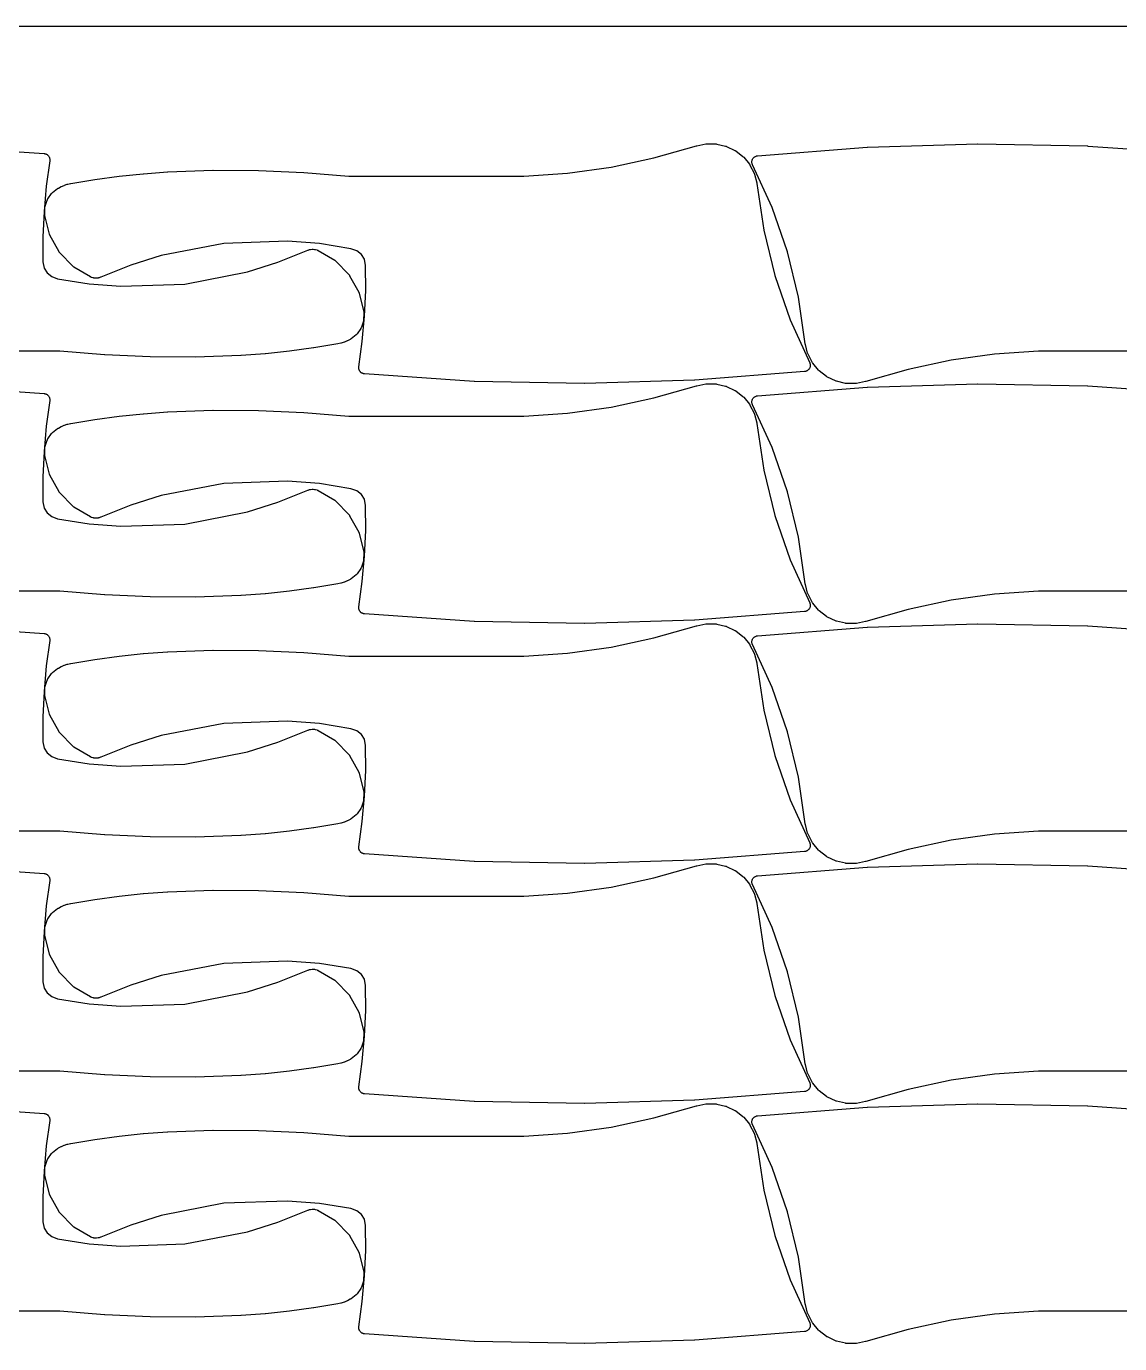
# Model space of a CAD drawing. Header units: metres. Extents: x 0 to 3000, y 0 to 1100.
# Drawn here: x 1833 to 2269, y 574 to 1100 of the extents above; entities that cross this region are included whole.
import ezdxf

# ---------------------------------------------------------------- set-up
doc = ezdxf.new("R2010")
doc.units = ezdxf.units.M

msp = doc.modelspace()

# ---------------------------------------------------------------- linework, layer by layer
at = {"color": 7}
msp.add_lwpolyline([(0, 0), (3000, 0), (3000, 1100), (0, 1100), (0, 0)], close=True, dxfattribs=at)
at = {"color": 1}
for points in [[(1795.98, 1052.26), (1839.75, 1049.25), (1839.78, 1049.25), (1839.81, 1049.24), (1839.87, 1049.23), (1839.94, 1049.23), (1839.97, 1049.22), (1840, 1049.22), (1840.1, 1049.2), (1840.3, 1049.15), (1840.49, 1049.08), (1840.58, 1049.04), (1840.77, 1048.95), (1840.94, 1048.84), (1841.02, 1048.78), (1841.19, 1048.66), (1841.33, 1048.52), (1841.41, 1048.44), (1841.54, 1048.29), (1841.66, 1048.12), (1841.71, 1048.03), (1841.81, 1047.85), (1841.89, 1047.66), (1841.92, 1047.57), (1841.98, 1047.37), (1842.02, 1047.17), (1842.04, 1047.07), (1842.06, 1046.87), (1842.06, 1046.67), (1842.05, 1046.56), (1842.04, 1046.48), (1842.04, 1046.4), (1840.64, 1036.29), (1839.73, 1026.18), (1839.28, 1016.03), (1839.31, 1006.02), (1839.82, 1003.56), (1839.82, 1003.56), (1841, 1001.6), (1842.78, 1000.16), (1845.17, 999.31), (1857.72, 997.31), (1870.4, 996.28), (1895.83, 997.19), (1920.81, 1002), (1932.94, 1005.85), (1944.89, 1010.69), (1944.95, 1010.71), (1945.01, 1010.73), (1945.6, 1010.93), (1945.8, 1010.98), (1946.01, 1011.02), (1946.62, 1011.09), (1946.82, 1011.1), (1947.03, 1011.09), (1947.64, 1011.03), (1947.84, 1011), (1948.04, 1010.95), (1948.64, 1010.77), (1948.68, 1010.75), (1948.71, 1010.74), (1948.77, 1010.72), (1948.82, 1010.7), (1948.86, 1010.68), (1948.9, 1010.67), (1948.95, 1010.64), (1949, 1010.62), (1949.03, 1010.6), (1949.07, 1010.58), (1955.63, 1006.67), (1955.78, 1006.57), (1955.92, 1006.46), (1956.04, 1006.34), (1961.26, 1000.94), (1961.38, 1000.81), (1961.48, 1000.67), (1961.57, 1000.52), (1965.21, 993.96), (1965.29, 993.8), (1965.36, 993.63), (1965.41, 993.46), (1967.23, 986.05), (1967.24, 985.97), (1967.26, 985.89), (1967.26, 985.87), (1967.27, 985.86), (1967.27, 985.78), (1967.28, 985.69), (1967.28, 985.68), (1967.28, 985.66), (1967.28, 985.58), (1967.29, 985.5), (1967.19, 982.91), (1967.17, 982.72), (1967.14, 982.53), (1967.08, 982.35), (1966.27, 979.94), (1966.2, 979.76), (1966.12, 979.59), (1966.02, 979.43), (1964.56, 977.35), (1964.45, 977.2), (1964.31, 977.06), (1964.17, 976.94), (1962.15, 975.32), (1962.07, 975.27), (1962, 975.22), (1961.99, 975.21), (1961.99, 975.21), (1961.91, 975.16), (1961.83, 975.12), (1960.79, 974.57), (1960.63, 974.49), (1959.54, 974.04), (1959.38, 973.98), (1958.26, 973.62), (1958.09, 973.57), (1956.94, 973.31), (1956.89, 973.3), (1956.83, 973.29), (1947.29, 971.71), (1947.23, 971.71), (1937.65, 970.41), (1937.6, 970.4), (1927.98, 969.39), (1927.92, 969.38), (1918.28, 968.65), (1918.24, 968.65), (1918.2, 968.64), (1900.18, 968.02), (1900.1, 968.02), (1882.08, 968.11), (1882, 968.11), (1863.99, 968.91), (1863.91, 968.92), (1846.03, 970.42), (1776.26, 970.42)], [(2306.03, 970.42), (2236.26, 970.42), (2218.78, 969.19), (2201.44, 966.75), (2184.32, 963.12), (2167.41, 958.29), (2167.33, 958.27), (2167.26, 958.25), (2163.71, 957.52), (2163.5, 957.49), (2163.28, 957.48), (2159.7, 957.52), (2159.48, 957.54), (2159.27, 957.57), (2155.78, 958.38), (2155.57, 958.45), (2155.37, 958.53), (2152.1, 960.09), (2151.91, 960.19), (2151.73, 960.32), (2148.87, 962.55), (2148.71, 962.69), (2148.56, 962.85), (2146.28, 965.61), (2146.15, 965.78), (2146.04, 965.97), (2144.4, 969.15), (2144.31, 969.35), (2144.24, 969.55), (2143.31, 973.06), (2143.31, 973.07), (2143.31, 973.09), (2143.29, 973.17), (2143.27, 973.25), (2143.27, 973.27), (2143.27, 973.28), (2140.58, 991.9), (2136.17, 1010.05), (2130.05, 1027.7), (2122.24, 1044.81), (2122.21, 1044.88), (2122.18, 1044.95), (2122.14, 1045.06), (2122.07, 1045.29), (2122.03, 1045.53), (2122.01, 1045.65), (2122, 1045.89), (2122.02, 1046.13), (2122.03, 1046.25), (2122.08, 1046.49), (2122.15, 1046.72), (2122.2, 1046.84), (2122.3, 1047.06), (2122.43, 1047.27), (2122.5, 1047.36), (2122.65, 1047.55), (2122.83, 1047.72), (2122.92, 1047.8), (2123.11, 1047.95), (2123.32, 1048.07), (2123.42, 1048.12), (2123.65, 1048.22), (2123.88, 1048.29), (2124, 1048.31), (2124.05, 1048.32), (2124.09, 1048.33), (2124.14, 1048.34), (2124.19, 1048.35), (2124.24, 1048.35), (2124.29, 1048.36), (2168.02, 1051.82), (2168.12, 1051.82), (2211.95, 1053.12), (2212.05, 1053.13), (2255.88, 1052.27), (2255.98, 1052.26), (2299.75, 1049.25)], [(2306.03, 874.67), (2236.26, 874.67), (2218.78, 873.44), (2201.44, 871), (2184.32, 867.37), (2167.41, 862.54), (2167.33, 862.52), (2167.26, 862.51), (2163.71, 861.77), (2163.5, 861.74), (2163.28, 861.73), (2159.7, 861.78), (2159.48, 861.79), (2159.27, 861.83), (2155.78, 862.64), (2155.57, 862.7), (2155.37, 862.78), (2152.1, 864.34), (2151.91, 864.44), (2151.73, 864.57), (2148.87, 866.8), (2148.71, 866.94), (2148.56, 867.1), (2146.28, 869.86), (2146.15, 870.03), (2146.04, 870.22), (2144.4, 873.4), (2144.31, 873.6), (2144.24, 873.81), (2143.31, 877.31), (2143.31, 877.33), (2143.31, 877.34), (2143.29, 877.42), (2143.27, 877.5), (2143.27, 877.52), (2143.27, 877.54), (2140.58, 896.16), (2136.17, 914.3), (2130.05, 931.95), (2122.24, 949.06), (2122.21, 949.13), (2122.18, 949.2), (2122.14, 949.31), (2122.07, 949.55), (2122.03, 949.79), (2122.01, 949.91), (2122, 950.15), (2122.02, 950.39), (2122.03, 950.51), (2122.08, 950.74), (2122.15, 950.98), (2122.2, 951.09), (2122.3, 951.31), (2122.43, 951.52), (2122.5, 951.62), (2122.65, 951.81), (2122.83, 951.97), (2122.92, 952.05), (2123.11, 952.2), (2123.32, 952.32), (2123.42, 952.37), (2123.65, 952.47), (2123.88, 952.54), (2124, 952.57), (2124.05, 952.58), (2124.09, 952.59), (2124.14, 952.59), (2124.19, 952.6), (2124.24, 952.61), (2124.29, 952.61), (2168.02, 956.07), (2168.12, 956.08), (2211.95, 957.38), (2212.05, 957.38), (2255.88, 956.52), (2255.98, 956.52), (2299.75, 953.5)], [(1795.98, 956.52), (1839.75, 953.5), (1839.78, 953.5), (1839.81, 953.5), (1839.87, 953.49), (1839.94, 953.48), (1839.97, 953.47), (1840, 953.47), (1840.1, 953.45), (1840.3, 953.4), (1840.49, 953.33), (1840.58, 953.29), (1840.77, 953.2), (1840.94, 953.09), (1841.02, 953.03), (1841.19, 952.91), (1841.33, 952.77), (1841.41, 952.69), (1841.54, 952.54), (1841.66, 952.37), (1841.71, 952.28), (1841.81, 952.1), (1841.89, 951.92), (1841.92, 951.82), (1841.98, 951.63), (1842.02, 951.43), (1842.04, 951.33), (1842.06, 951.12), (1842.06, 950.92), (1842.05, 950.82), (1842.04, 950.74), (1842.04, 950.66), (1840.64, 940.54), (1839.73, 930.43), (1839.28, 920.28), (1839.31, 910.27), (1839.82, 907.81), (1839.82, 907.81), (1841, 905.86), (1842.78, 904.41), (1845.17, 903.57), (1857.72, 901.56), (1870.4, 900.53), (1895.83, 901.44), (1920.81, 906.26), (1932.94, 910.1), (1944.89, 914.94), (1944.95, 914.96), (1945.01, 914.98), (1945.6, 915.18), (1945.8, 915.23), (1946.01, 915.27), (1946.62, 915.34), (1946.82, 915.35), (1947.03, 915.34), (1947.64, 915.28), (1947.84, 915.25), (1948.04, 915.2), (1948.64, 915.02), (1948.68, 915.01), (1948.71, 914.99), (1948.77, 914.97), (1948.82, 914.95), (1948.86, 914.94), (1948.9, 914.92), (1948.95, 914.89), (1949, 914.87), (1949.03, 914.85), (1949.07, 914.83), (1955.63, 910.92), (1955.78, 910.82), (1955.92, 910.71), (1956.04, 910.59), (1961.26, 905.2), (1961.38, 905.06), (1961.48, 904.92), (1961.57, 904.77), (1965.21, 898.21), (1965.29, 898.05), (1965.36, 897.89), (1965.41, 897.72), (1967.23, 890.3), (1967.24, 890.22), (1967.26, 890.14), (1967.26, 890.13), (1967.27, 890.11), (1967.27, 890.03), (1967.28, 889.95), (1967.28, 889.93), (1967.28, 889.91), (1967.28, 889.83), (1967.29, 889.75), (1967.19, 887.16), (1967.17, 886.97), (1967.14, 886.78), (1967.08, 886.6), (1966.27, 884.19), (1966.2, 884.02), (1966.12, 883.85), (1966.02, 883.69), (1964.56, 881.61), (1964.45, 881.45), (1964.31, 881.31), (1964.17, 881.19), (1962.15, 879.57), (1962.07, 879.52), (1962, 879.47), (1961.99, 879.46), (1961.99, 879.46), (1961.91, 879.41), (1961.83, 879.37), (1960.79, 878.82), (1960.63, 878.75), (1959.54, 878.29), (1959.38, 878.23), (1958.26, 877.87), (1958.09, 877.83), (1956.94, 877.57), (1956.89, 877.56), (1956.83, 877.54), (1947.29, 875.97), (1947.23, 875.96), (1937.65, 874.66), (1937.6, 874.65), (1927.98, 873.64), (1927.92, 873.63), (1918.28, 872.9), (1918.24, 872.9), (1918.2, 872.9), (1900.18, 872.28), (1900.1, 872.27), (1882.08, 872.36), (1882, 872.37), (1863.99, 873.16), (1863.91, 873.17), (1846.03, 874.67), (1776.26, 874.67)], [(1795.98, 860.77), (1839.75, 857.75), (1839.78, 857.75), (1839.81, 857.75), (1839.87, 857.74), (1839.94, 857.73), (1839.97, 857.72), (1840, 857.72), (1840.1, 857.7), (1840.3, 857.65), (1840.49, 857.58), (1840.58, 857.54), (1840.77, 857.45), (1840.94, 857.34), (1841.02, 857.29), (1841.19, 857.16), (1841.33, 857.02), (1841.41, 856.95), (1841.54, 856.79), (1841.66, 856.62), (1841.71, 856.54), (1841.81, 856.36), (1841.89, 856.17), (1841.92, 856.07), (1841.98, 855.88), (1842.02, 855.68), (1842.04, 855.58), (1842.06, 855.37), (1842.06, 855.17), (1842.05, 855.07), (1842.04, 854.99), (1842.04, 854.91), (1840.64, 844.8), (1839.73, 834.68), (1839.28, 824.54), (1839.31, 814.53), (1839.82, 812.06), (1839.82, 812.06), (1841, 810.11), (1842.78, 808.66), (1845.17, 807.82), (1857.72, 805.81), (1870.4, 804.78), (1895.83, 805.69), (1920.81, 810.51), (1932.94, 814.35), (1944.89, 819.19), (1944.95, 819.21), (1945.01, 819.24), (1945.6, 819.43), (1945.8, 819.49), (1946.01, 819.52), (1946.62, 819.59), (1946.82, 819.6), (1947.03, 819.59), (1947.64, 819.54), (1947.84, 819.51), (1948.04, 819.46), (1948.64, 819.27), (1948.68, 819.26), (1948.71, 819.25), (1948.77, 819.23), (1948.82, 819.21), (1948.86, 819.19), (1948.9, 819.17), (1948.95, 819.15), (1949, 819.12), (1949.03, 819.1), (1949.07, 819.08), (1955.63, 815.17), (1955.78, 815.08), (1955.92, 814.97), (1956.04, 814.85), (1961.26, 809.45), (1961.38, 809.32), (1961.48, 809.18), (1961.57, 809.03), (1965.21, 802.46), (1965.29, 802.3), (1965.36, 802.14), (1965.41, 801.97), (1967.23, 794.55), (1967.24, 794.47), (1967.26, 794.39), (1967.26, 794.38), (1967.27, 794.36), (1967.27, 794.28), (1967.28, 794.2), (1967.28, 794.18), (1967.28, 794.17), (1967.28, 794.08), (1967.29, 794), (1967.19, 791.41), (1967.17, 791.22), (1967.14, 791.03), (1967.08, 790.85), (1966.27, 788.45), (1966.2, 788.27), (1966.12, 788.1), (1966.02, 787.94), (1964.56, 785.86), (1964.45, 785.71), (1964.31, 785.57), (1964.17, 785.44), (1962.15, 783.83), (1962.07, 783.77), (1962, 783.72), (1961.99, 783.72), (1961.99, 783.71), (1961.91, 783.67), (1961.83, 783.62), (1960.79, 783.07), (1960.63, 783), (1959.54, 782.54), (1959.38, 782.48), (1958.26, 782.12), (1958.09, 782.08), (1956.94, 781.82), (1956.89, 781.81), (1956.83, 781.8), (1947.29, 780.22), (1947.23, 780.21), (1937.65, 778.91), (1937.6, 778.91), (1927.98, 777.89), (1927.92, 777.88), (1918.28, 777.15), (1918.24, 777.15), (1918.2, 777.15), (1900.18, 776.53), (1900.1, 776.53), (1882.08, 776.62), (1882, 776.62), (1863.99, 777.42), (1863.91, 777.42), (1846.03, 778.92), (1776.26, 778.92)], [(2306.03, 778.92), (2236.26, 778.92), (2218.78, 777.69), (2201.44, 775.26), (2184.32, 771.63), (2167.41, 766.79), (2167.33, 766.78), (2167.26, 766.76), (2163.71, 766.02), (2163.5, 765.99), (2163.28, 765.98), (2159.7, 766.03), (2159.48, 766.04), (2159.27, 766.08), (2155.78, 766.89), (2155.57, 766.95), (2155.37, 767.03), (2152.1, 768.59), (2151.91, 768.7), (2151.73, 768.82), (2148.87, 771.05), (2148.71, 771.19), (2148.56, 771.35), (2146.28, 774.11), (2146.15, 774.28), (2146.04, 774.47), (2144.4, 777.65), (2144.31, 777.85), (2144.24, 778.06), (2143.31, 781.56), (2143.31, 781.58), (2143.31, 781.6), (2143.29, 781.67), (2143.27, 781.75), (2143.27, 781.77), (2143.27, 781.79), (2140.58, 800.41), (2136.17, 818.56), (2130.05, 836.2), (2122.24, 853.31), (2122.21, 853.38), (2122.18, 853.45), (2122.14, 853.57), (2122.07, 853.8), (2122.03, 854.04), (2122.01, 854.16), (2122, 854.4), (2122.02, 854.64), (2122.03, 854.76), (2122.08, 855), (2122.15, 855.23), (2122.2, 855.34), (2122.3, 855.56), (2122.43, 855.77), (2122.5, 855.87), (2122.65, 856.06), (2122.83, 856.23), (2122.92, 856.31), (2123.11, 856.45), (2123.32, 856.57), (2123.42, 856.63), (2123.65, 856.72), (2123.88, 856.79), (2124, 856.82), (2124.05, 856.83), (2124.09, 856.84), (2124.14, 856.85), (2124.19, 856.85), (2124.24, 856.86), (2124.29, 856.86), (2168.02, 860.32), (2168.12, 860.33), (2211.95, 861.63), (2212.05, 861.63), (2255.88, 860.77), (2255.98, 860.77), (2299.75, 857.75)], [(1795.98, 765.02), (1839.75, 762.01), (1839.78, 762), (1839.81, 762), (1839.87, 761.99), (1839.94, 761.98), (1839.97, 761.98), (1840, 761.97), (1840.1, 761.95), (1840.3, 761.9), (1840.49, 761.83), (1840.58, 761.79), (1840.77, 761.7), (1840.94, 761.6), (1841.02, 761.54), (1841.19, 761.41), (1841.33, 761.27), (1841.41, 761.2), (1841.54, 761.04), (1841.66, 760.87), (1841.71, 760.79), (1841.81, 760.61), (1841.89, 760.42), (1841.92, 760.32), (1841.98, 760.13), (1842.02, 759.93), (1842.04, 759.83), (1842.06, 759.63), (1842.06, 759.42), (1842.05, 759.32), (1842.04, 759.24), (1842.04, 759.16), (1840.64, 749.05), (1839.73, 738.93), (1839.28, 728.79), (1839.31, 718.78), (1839.82, 716.31), (1839.82, 716.31), (1841, 714.36), (1842.78, 712.91), (1845.17, 712.07), (1857.72, 710.06), (1870.4, 709.04), (1895.83, 709.94), (1920.81, 714.76), (1932.94, 718.6), (1944.89, 723.44), (1944.95, 723.47), (1945.01, 723.49), (1945.6, 723.68), (1945.8, 723.74), (1946.01, 723.77), (1946.62, 723.84), (1946.82, 723.85), (1947.03, 723.85), (1947.64, 723.79), (1947.84, 723.76), (1948.04, 723.71), (1948.64, 723.53), (1948.68, 723.51), (1948.71, 723.5), (1948.77, 723.48), (1948.82, 723.46), (1948.86, 723.44), (1948.9, 723.42), (1948.95, 723.4), (1949, 723.37), (1949.03, 723.35), (1949.07, 723.33), (1955.63, 719.43), (1955.78, 719.33), (1955.92, 719.22), (1956.04, 719.1), (1961.26, 713.7), (1961.38, 713.57), (1961.48, 713.43), (1961.57, 713.28), (1965.21, 706.71), (1965.29, 706.55), (1965.36, 706.39), (1965.41, 706.22), (1967.23, 698.81), (1967.24, 698.73), (1967.26, 698.65), (1967.26, 698.63), (1967.27, 698.61), (1967.27, 698.53), (1967.28, 698.45), (1967.28, 698.43), (1967.28, 698.42), (1967.28, 698.34), (1967.29, 698.25), (1967.19, 695.67), (1967.17, 695.48), (1967.14, 695.29), (1967.08, 695.1), (1966.27, 692.7), (1966.2, 692.52), (1966.12, 692.35), (1966.02, 692.19), (1964.56, 690.11), (1964.45, 689.96), (1964.31, 689.82), (1964.17, 689.69), (1962.15, 688.08), (1962.07, 688.03), (1962, 687.97), (1961.99, 687.97), (1961.99, 687.96), (1961.91, 687.92), (1961.83, 687.87), (1960.79, 687.32), (1960.63, 687.25), (1959.54, 686.8), (1959.38, 686.74), (1958.26, 686.38), (1958.09, 686.33), (1956.94, 686.07), (1956.89, 686.06), (1956.83, 686.05), (1947.29, 684.47), (1947.23, 684.46), (1937.65, 683.16), (1937.6, 683.16), (1927.98, 682.14), (1927.92, 682.14), (1918.28, 681.4), (1918.24, 681.4), (1918.2, 681.4), (1900.18, 680.78), (1900.1, 680.78), (1882.08, 680.87), (1882, 680.87), (1863.99, 681.67), (1863.91, 681.67), (1846.03, 683.18), (1776.26, 683.18)], [(2306.03, 683.18), (2236.26, 683.18), (2218.78, 681.94), (2201.44, 679.51), (2184.32, 675.88), (2167.41, 671.05), (2167.33, 671.03), (2167.26, 671.01), (2163.71, 670.28), (2163.5, 670.24), (2163.28, 670.23), (2159.7, 670.28), (2159.48, 670.29), (2159.27, 670.33), (2155.78, 671.14), (2155.57, 671.2), (2155.37, 671.28), (2152.1, 672.84), (2151.91, 672.95), (2151.73, 673.07), (2148.87, 675.3), (2148.71, 675.44), (2148.56, 675.6), (2146.28, 678.36), (2146.15, 678.54), (2146.04, 678.72), (2144.4, 681.91), (2144.31, 682.1), (2144.24, 682.31), (2143.31, 685.81), (2143.31, 685.83), (2143.31, 685.85), (2143.29, 685.93), (2143.27, 686.01), (2143.27, 686.02), (2143.27, 686.04), (2140.58, 704.66), (2136.17, 722.81), (2130.05, 740.46), (2122.24, 757.57), (2122.21, 757.64), (2122.18, 757.71), (2122.14, 757.82), (2122.07, 758.05), (2122.03, 758.29), (2122.01, 758.41), (2122, 758.65), (2122.02, 758.89), (2122.03, 759.01), (2122.08, 759.25), (2122.15, 759.48), (2122.2, 759.59), (2122.3, 759.81), (2122.43, 760.02), (2122.5, 760.12), (2122.65, 760.31), (2122.83, 760.48), (2122.92, 760.56), (2123.11, 760.7), (2123.32, 760.82), (2123.42, 760.88), (2123.65, 760.98), (2123.88, 761.04), (2124, 761.07), (2124.05, 761.08), (2124.09, 761.09), (2124.14, 761.1), (2124.19, 761.11), (2124.24, 761.11), (2124.29, 761.12), (2168.02, 764.57), (2168.12, 764.58), (2211.95, 765.88), (2212.05, 765.88), (2255.88, 765.03), (2255.98, 765.02), (2299.75, 762.01)], [(1795.98, 669.27), (1839.75, 666.26), (1839.78, 666.25), (1839.81, 666.25), (1839.87, 666.24), (1839.94, 666.24), (1839.97, 666.23), (1840, 666.22), (1840.1, 666.2), (1840.3, 666.15), (1840.49, 666.08), (1840.58, 666.04), (1840.77, 665.96), (1840.94, 665.85), (1841.02, 665.79), (1841.19, 665.67), (1841.33, 665.53), (1841.41, 665.45), (1841.54, 665.3), (1841.66, 665.13), (1841.71, 665.04), (1841.81, 664.86), (1841.89, 664.67), (1841.92, 664.58), (1841.98, 664.38), (1842.02, 664.18), (1842.04, 664.08), (1842.06, 663.88), (1842.06, 663.67), (1842.05, 663.57), (1842.04, 663.49), (1842.04, 663.41), (1840.64, 653.3), (1839.73, 643.19), (1839.28, 633.04), (1839.31, 623.03), (1839.82, 620.57), (1839.82, 620.57), (1841, 618.61), (1842.78, 617.17), (1845.17, 616.32), (1857.72, 614.31), (1870.4, 613.29), (1895.83, 614.2), (1920.81, 619.01), (1932.94, 622.86), (1944.89, 627.7), (1944.95, 627.72), (1945.01, 627.74), (1945.6, 627.94), (1945.8, 627.99), (1946.01, 628.02), (1946.62, 628.09), (1946.82, 628.11), (1947.03, 628.1), (1947.64, 628.04), (1947.84, 628.01), (1948.04, 627.96), (1948.64, 627.78), (1948.68, 627.76), (1948.71, 627.75), (1948.77, 627.73), (1948.82, 627.71), (1948.86, 627.69), (1948.9, 627.68), (1948.95, 627.65), (1949, 627.63), (1949.03, 627.6), (1949.07, 627.58), (1955.63, 623.68), (1955.78, 623.58), (1955.92, 623.47), (1956.04, 623.35), (1961.26, 617.95), (1961.38, 617.82), (1961.48, 617.68), (1961.57, 617.53), (1965.21, 610.97), (1965.29, 610.81), (1965.36, 610.64), (1965.41, 610.47), (1967.23, 603.06), (1967.24, 602.98), (1967.26, 602.9), (1967.26, 602.88), (1967.27, 602.87), (1967.27, 602.78), (1967.28, 602.7), (1967.28, 602.69), (1967.28, 602.67), (1967.28, 602.59), (1967.29, 602.51), (1967.19, 599.92), (1967.17, 599.73), (1967.14, 599.54), (1967.08, 599.35), (1966.27, 596.95), (1966.2, 596.77), (1966.12, 596.6), (1966.02, 596.44), (1964.56, 594.36), (1964.45, 594.21), (1964.31, 594.07), (1964.17, 593.94), (1962.15, 592.33), (1962.07, 592.28), (1962, 592.22), (1961.99, 592.22), (1961.99, 592.22), (1961.91, 592.17), (1961.83, 592.12), (1960.79, 591.58), (1960.63, 591.5), (1959.54, 591.05), (1959.38, 590.99), (1958.26, 590.63), (1958.09, 590.58), (1956.94, 590.32), (1956.89, 590.31), (1956.83, 590.3), (1947.29, 588.72), (1947.23, 588.71), (1937.65, 587.42), (1937.6, 587.41), (1927.98, 586.39), (1927.92, 586.39), (1918.28, 585.66), (1918.24, 585.66), (1918.2, 585.65), (1900.18, 585.03), (1900.1, 585.03), (1882.08, 585.12), (1882, 585.12), (1863.99, 585.92), (1863.91, 585.93), (1846.03, 587.43), (1776.26, 587.43)], [(2306.03, 587.43), (2236.26, 587.43), (2218.78, 586.2), (2201.44, 583.76), (2184.32, 580.13), (2167.41, 575.3), (2167.33, 575.28), (2167.26, 575.26), (2163.71, 574.53), (2163.5, 574.5), (2163.28, 574.49), (2159.7, 574.53), (2159.48, 574.55), (2159.27, 574.58), (2155.78, 575.39), (2155.57, 575.45), (2155.37, 575.54), (2152.1, 577.1), (2151.91, 577.2), (2151.73, 577.32), (2148.87, 579.55), (2148.71, 579.7), (2148.56, 579.86), (2146.28, 582.62), (2146.15, 582.79), (2146.04, 582.97), (2144.4, 586.16), (2144.31, 586.36), (2144.24, 586.56), (2143.31, 590.07), (2143.31, 590.08), (2143.31, 590.1), (2143.29, 590.18), (2143.27, 590.26), (2143.27, 590.28), (2143.27, 590.29), (2140.58, 608.91), (2136.17, 627.06), (2130.05, 644.71), (2122.24, 661.82), (2122.21, 661.89), (2122.18, 661.96), (2122.14, 662.07), (2122.07, 662.3), (2122.03, 662.54), (2122.01, 662.66), (2122, 662.9), (2122.02, 663.14), (2122.03, 663.26), (2122.08, 663.5), (2122.15, 663.73), (2122.2, 663.85), (2122.3, 664.07), (2122.43, 664.27), (2122.5, 664.37), (2122.65, 664.56), (2122.83, 664.73), (2122.92, 664.81), (2123.11, 664.96), (2123.32, 665.08), (2123.42, 665.13), (2123.65, 665.23), (2123.88, 665.3), (2124, 665.32), (2124.05, 665.33), (2124.09, 665.34), (2124.14, 665.35), (2124.19, 665.36), (2124.24, 665.36), (2124.29, 665.37), (2168.02, 668.83), (2168.12, 668.83), (2211.95, 670.13), (2212.05, 670.13), (2255.88, 669.28), (2255.98, 669.27), (2299.75, 666.26)]]:
    msp.add_lwpolyline(points, dxfattribs=at)
for points in [[(1967.47, 1007.05), (1966.28, 1009), (1964.51, 1010.45), (1962.12, 1011.29), (1949.56, 1013.3), (1936.88, 1014.32), (1911.46, 1013.42), (1886.47, 1008.6), (1874.35, 1004.76), (1862.39, 999.92), (1862.33, 999.89), (1862.27, 999.87), (1861.68, 999.68), (1861.48, 999.62), (1861.28, 999.59), (1860.67, 999.52), (1860.46, 999.51), (1860.26, 999.51), (1859.65, 999.57), (1859.44, 999.6), (1859.24, 999.65), (1858.65, 999.83), (1858.61, 999.85), (1858.57, 999.86), (1858.52, 999.88), (1858.46, 999.9), (1858.43, 999.92), (1858.39, 999.94), (1858.34, 999.96), (1858.29, 999.99), (1858.25, 1000.01), (1858.22, 1000.03), (1851.66, 1003.93), (1851.51, 1004.03), (1851.37, 1004.14), (1851.24, 1004.26), (1846.02, 1009.66), (1845.91, 1009.79), (1845.8, 1009.93), (1845.71, 1010.08), (1842.07, 1016.65), (1841.99, 1016.8), (1841.93, 1016.97), (1841.88, 1017.14), (1840.06, 1024.55), (1840.04, 1024.63), (1840.02, 1024.71), (1840.02, 1024.73), (1840.02, 1024.75), (1840.01, 1024.83), (1840, 1024.91), (1840, 1024.92), (1840, 1024.94), (1840, 1025.02), (1840, 1025.11), (1840.1, 1027.69), (1840.11, 1027.88), (1840.15, 1028.07), (1840.2, 1028.26), (1841.01, 1030.66), (1841.08, 1030.84), (1841.17, 1031.01), (1841.27, 1031.17), (1842.72, 1033.25), (1842.84, 1033.4), (1842.97, 1033.54), (1843.12, 1033.67), (1845.14, 1035.28), (1845.21, 1035.33), (1845.29, 1035.39), (1845.29, 1035.39), (1845.3, 1035.4), (1845.38, 1035.44), (1845.46, 1035.49), (1846.5, 1036.04), (1846.66, 1036.11), (1847.74, 1036.56), (1847.9, 1036.62), (1849.02, 1036.98), (1849.19, 1037.03), (1850.34, 1037.29), (1850.4, 1037.3), (1850.46, 1037.31), (1860, 1038.89), (1860.05, 1038.9), (1869.63, 1040.19), (1869.69, 1040.2), (1879.3, 1041.22), (1879.36, 1041.22), (1889, 1041.96), (1889.04, 1041.96), (1889.08, 1041.96), (1907.11, 1042.58), (1907.18, 1042.58), (1925.21, 1042.49), (1925.29, 1042.49), (1943.29, 1041.69), (1943.37, 1041.69), (1961.26, 1040.18), (2031.03, 1040.18), (2048.51, 1041.42), (2065.84, 1043.85), (2082.96, 1047.48), (2099.88, 1052.31), (2099.95, 1052.33), (2100.02, 1052.35), (2103.57, 1053.08), (2103.79, 1053.12), (2104, 1053.13), (2107.59, 1053.08), (2107.8, 1053.07), (2108.01, 1053.03), (2111.5, 1052.22), (2111.71, 1052.16), (2111.91, 1052.08), (2115.18, 1050.52), (2115.37, 1050.41), (2115.55, 1050.29), (2118.41, 1048.06), (2118.57, 1047.92), (2118.72, 1047.76), (2121.01, 1045), (2121.13, 1044.82), (2121.24, 1044.64), (2122.89, 1041.45), (2122.97, 1041.26), (2123.04, 1041.05), (2123.97, 1037.55), (2123.97, 1037.53), (2123.98, 1037.51), (2124, 1037.43), (2124.01, 1037.35), (2124.01, 1037.34), (2124.02, 1037.32), (2126.71, 1018.7), (2131.12, 1000.55), (2137.23, 982.9), (2145.05, 965.79), (2145.08, 965.72), (2145.11, 965.65), (2145.15, 965.54), (2145.22, 965.31), (2145.26, 965.07), (2145.27, 964.95), (2145.29, 964.71), (2145.27, 964.47), (2145.25, 964.35), (2145.21, 964.11), (2145.13, 963.88), (2145.09, 963.77), (2144.99, 963.55), (2144.86, 963.34), (2144.79, 963.24), (2144.63, 963.05), (2144.46, 962.88), (2144.37, 962.8), (2144.18, 962.66), (2143.97, 962.53), (2143.86, 962.48), (2143.64, 962.38), (2143.41, 962.32), (2143.29, 962.29), (2143.24, 962.28), (2143.19, 962.27), (2143.14, 962.26), (2143.09, 962.25), (2143.04, 962.25), (2143, 962.24), (2099.26, 958.78), (2099.16, 958.78), (2055.34, 957.48), (2055.24, 957.48), (2011.4, 958.33), (2011.31, 958.34), (1967.54, 961.35), (1967.51, 961.36), (1967.48, 961.36), (1967.41, 961.37), (1967.34, 961.38), (1967.31, 961.38), (1967.29, 961.39), (1967.19, 961.41), (1966.99, 961.46), (1966.79, 961.53), (1966.7, 961.57), (1966.52, 961.66), (1966.34, 961.76), (1966.26, 961.82), (1966.1, 961.95), (1965.95, 962.09), (1965.88, 962.16), (1965.75, 962.32), (1965.63, 962.49), (1965.57, 962.57), (1965.48, 962.75), (1965.4, 962.94), (1965.36, 963.03), (1965.3, 963.23), (1965.26, 963.43), (1965.25, 963.53), (1965.23, 963.73), (1965.23, 963.94), (1965.23, 964.04), (1965.24, 964.12), (1965.25, 964.2), (1966.64, 974.31), (1967.56, 984.43), (1968, 994.57), (1967.97, 1004.58), (1967.47, 1007.05)], [(1967.47, 911.3), (1966.28, 913.25), (1964.51, 914.7), (1962.12, 915.54), (1949.56, 917.55), (1936.88, 918.57), (1911.46, 917.67), (1886.47, 912.85), (1874.35, 909.01), (1862.39, 904.17), (1862.33, 904.15), (1862.27, 904.12), (1861.68, 903.93), (1861.48, 903.87), (1861.28, 903.84), (1860.67, 903.77), (1860.46, 903.76), (1860.26, 903.77), (1859.65, 903.82), (1859.44, 903.85), (1859.24, 903.9), (1858.65, 904.09), (1858.61, 904.1), (1858.57, 904.11), (1858.52, 904.13), (1858.46, 904.15), (1858.43, 904.17), (1858.39, 904.19), (1858.34, 904.21), (1858.29, 904.24), (1858.25, 904.26), (1858.22, 904.28), (1851.66, 908.19), (1851.51, 908.28), (1851.37, 908.39), (1851.24, 908.51), (1846.02, 913.91), (1845.91, 914.04), (1845.8, 914.18), (1845.71, 914.33), (1842.07, 920.9), (1841.99, 921.06), (1841.93, 921.22), (1841.88, 921.39), (1840.06, 928.81), (1840.04, 928.89), (1840.02, 928.97), (1840.02, 928.98), (1840.02, 929), (1840.01, 929.08), (1840, 929.16), (1840, 929.18), (1840, 929.19), (1840, 929.28), (1840, 929.36), (1840.1, 931.94), (1840.11, 932.14), (1840.15, 932.32), (1840.2, 932.51), (1841.01, 934.91), (1841.08, 935.09), (1841.17, 935.26), (1841.27, 935.42), (1842.72, 937.5), (1842.84, 937.65), (1842.97, 937.79), (1843.12, 937.92), (1845.14, 939.53), (1845.21, 939.59), (1845.29, 939.64), (1845.29, 939.64), (1845.3, 939.65), (1845.38, 939.69), (1845.46, 939.74), (1846.5, 940.29), (1846.66, 940.36), (1847.74, 940.82), (1847.9, 940.88), (1849.02, 941.23), (1849.19, 941.28), (1850.34, 941.54), (1850.4, 941.55), (1850.46, 941.56), (1860, 943.14), (1860.05, 943.15), (1869.63, 944.45), (1869.69, 944.45), (1879.3, 945.47), (1879.36, 945.47), (1889, 946.21), (1889.04, 946.21), (1889.08, 946.21), (1907.11, 946.83), (1907.18, 946.83), (1925.21, 946.74), (1925.29, 946.74), (1943.29, 945.94), (1943.37, 945.94), (1961.26, 944.44), (2031.03, 944.44), (2048.51, 945.67), (2065.84, 948.1), (2082.96, 951.73), (2099.88, 956.57), (2099.95, 956.58), (2100.02, 956.6), (2103.57, 957.34), (2103.79, 957.37), (2104, 957.38), (2107.59, 957.33), (2107.8, 957.32), (2108.01, 957.28), (2111.5, 956.47), (2111.71, 956.41), (2111.91, 956.33), (2115.18, 954.77), (2115.37, 954.66), (2115.55, 954.54), (2118.41, 952.31), (2118.57, 952.17), (2118.72, 952.01), (2121.01, 949.25), (2121.13, 949.08), (2121.24, 948.89), (2122.89, 945.71), (2122.97, 945.51), (2123.04, 945.3), (2123.97, 941.8), (2123.97, 941.78), (2123.98, 941.76), (2124, 941.68), (2124.01, 941.61), (2124.01, 941.59), (2124.02, 941.57), (2126.71, 922.95), (2131.12, 904.8), (2137.23, 887.16), (2145.05, 870.04), (2145.08, 869.98), (2145.11, 869.91), (2145.15, 869.79), (2145.22, 869.56), (2145.26, 869.32), (2145.27, 869.2), (2145.29, 868.96), (2145.27, 868.72), (2145.25, 868.6), (2145.21, 868.36), (2145.13, 868.13), (2145.09, 868.02), (2144.99, 867.8), (2144.86, 867.59), (2144.79, 867.49), (2144.63, 867.3), (2144.46, 867.13), (2144.37, 867.05), (2144.18, 866.91), (2143.97, 866.79), (2143.86, 866.73), (2143.64, 866.64), (2143.41, 866.57), (2143.29, 866.54), (2143.24, 866.53), (2143.19, 866.52), (2143.14, 866.51), (2143.09, 866.51), (2143.04, 866.5), (2143, 866.5), (2099.26, 863.04), (2099.16, 863.03), (2055.34, 861.73), (2055.24, 861.73), (2011.4, 862.59), (2011.31, 862.59), (1967.54, 865.61), (1967.51, 865.61), (1967.48, 865.61), (1967.41, 865.62), (1967.34, 865.63), (1967.31, 865.64), (1967.29, 865.64), (1967.19, 865.66), (1966.99, 865.71), (1966.79, 865.78), (1966.7, 865.82), (1966.52, 865.91), (1966.34, 866.02), (1966.26, 866.07), (1966.1, 866.2), (1965.95, 866.34), (1965.88, 866.41), (1965.75, 866.57), (1965.63, 866.74), (1965.57, 866.82), (1965.48, 867), (1965.4, 867.19), (1965.36, 867.29), (1965.3, 867.48), (1965.26, 867.68), (1965.25, 867.78), (1965.23, 867.99), (1965.23, 868.19), (1965.23, 868.29), (1965.24, 868.37), (1965.25, 868.45), (1966.64, 878.56), (1967.56, 888.68), (1968, 898.82), (1967.97, 908.83), (1967.47, 911.3)], [(1967.47, 815.55), (1966.28, 817.5), (1964.51, 818.95), (1962.12, 819.79), (1949.56, 821.8), (1936.88, 822.83), (1911.46, 821.92), (1886.47, 817.1), (1874.35, 813.26), (1862.39, 808.42), (1862.33, 808.4), (1862.27, 808.38), (1861.68, 808.18), (1861.48, 808.13), (1861.28, 808.09), (1860.67, 808.02), (1860.46, 808.01), (1860.26, 808.02), (1859.65, 808.08), (1859.44, 808.1), (1859.24, 808.16), (1858.65, 808.34), (1858.61, 808.35), (1858.57, 808.36), (1858.52, 808.39), (1858.46, 808.41), (1858.43, 808.42), (1858.39, 808.44), (1858.34, 808.47), (1858.29, 808.49), (1858.25, 808.51), (1858.22, 808.53), (1851.66, 812.44), (1851.51, 812.54), (1851.37, 812.65), (1851.24, 812.77), (1846.02, 818.16), (1845.91, 818.3), (1845.8, 818.44), (1845.71, 818.58), (1842.07, 825.15), (1841.99, 825.31), (1841.93, 825.47), (1841.88, 825.64), (1840.06, 833.06), (1840.04, 833.14), (1840.02, 833.22), (1840.02, 833.23), (1840.02, 833.25), (1840.01, 833.33), (1840, 833.41), (1840, 833.43), (1840, 833.45), (1840, 833.53), (1840, 833.61), (1840.1, 836.2), (1840.11, 836.39), (1840.15, 836.58), (1840.2, 836.76), (1841.01, 839.17), (1841.08, 839.34), (1841.17, 839.51), (1841.27, 839.67), (1842.72, 841.75), (1842.84, 841.91), (1842.97, 842.05), (1843.12, 842.17), (1845.14, 843.79), (1845.21, 843.84), (1845.29, 843.89), (1845.29, 843.9), (1845.3, 843.9), (1845.38, 843.95), (1845.46, 843.99), (1846.5, 844.54), (1846.66, 844.61), (1847.74, 845.07), (1847.9, 845.13), (1849.02, 845.49), (1849.19, 845.53), (1850.34, 845.79), (1850.4, 845.8), (1850.46, 845.82), (1860, 847.39), (1860.05, 847.4), (1869.63, 848.7), (1869.69, 848.71), (1879.3, 849.72), (1879.36, 849.73), (1889, 850.46), (1889.04, 850.46), (1889.08, 850.46), (1907.11, 851.08), (1907.18, 851.09), (1925.21, 851), (1925.29, 850.99), (1943.29, 850.19), (1943.37, 850.19), (1961.26, 848.69), (2031.03, 848.69), (2048.51, 849.92), (2065.84, 852.36), (2082.96, 855.99), (2099.88, 860.82), (2099.95, 860.84), (2100.02, 860.85), (2103.57, 861.59), (2103.79, 861.62), (2104, 861.63), (2107.59, 861.58), (2107.8, 861.57), (2108.01, 861.53), (2111.5, 860.72), (2111.71, 860.66), (2111.91, 860.58), (2115.18, 859.02), (2115.37, 858.92), (2115.55, 858.79), (2118.41, 856.56), (2118.57, 856.42), (2118.72, 856.26), (2121.01, 853.5), (2121.13, 853.33), (2121.24, 853.14), (2122.89, 849.96), (2122.97, 849.76), (2123.04, 849.55), (2123.97, 846.05), (2123.97, 846.03), (2123.98, 846.02), (2124, 845.94), (2124.01, 845.86), (2124.01, 845.84), (2124.02, 845.82), (2126.71, 827.2), (2131.12, 809.06), (2137.23, 791.41), (2145.05, 774.3), (2145.08, 774.23), (2145.11, 774.16), (2145.15, 774.04), (2145.22, 773.81), (2145.26, 773.57), (2145.27, 773.45), (2145.29, 773.21), (2145.27, 772.97), (2145.25, 772.85), (2145.21, 772.62), (2145.13, 772.38), (2145.09, 772.27), (2144.99, 772.05), (2144.86, 771.84), (2144.79, 771.74), (2144.63, 771.55), (2144.46, 771.38), (2144.37, 771.31), (2144.18, 771.16), (2143.97, 771.04), (2143.86, 770.98), (2143.64, 770.89), (2143.41, 770.82), (2143.29, 770.79), (2143.24, 770.78), (2143.19, 770.77), (2143.14, 770.77), (2143.09, 770.76), (2143.04, 770.75), (2143, 770.75), (2099.26, 767.29), (2099.16, 767.28), (2055.34, 765.98), (2055.24, 765.98), (2011.4, 766.84), (2011.31, 766.84), (1967.54, 769.86), (1967.51, 769.86), (1967.48, 769.86), (1967.41, 769.87), (1967.34, 769.88), (1967.31, 769.89), (1967.29, 769.89), (1967.19, 769.91), (1966.99, 769.96), (1966.79, 770.03), (1966.7, 770.07), (1966.52, 770.16), (1966.34, 770.27), (1966.26, 770.33), (1966.1, 770.45), (1965.95, 770.59), (1965.88, 770.66), (1965.75, 770.82), (1965.63, 770.99), (1965.57, 771.08), (1965.48, 771.26), (1965.4, 771.44), (1965.36, 771.54), (1965.3, 771.73), (1965.26, 771.93), (1965.25, 772.03), (1965.23, 772.24), (1965.23, 772.44), (1965.23, 772.54), (1965.24, 772.62), (1965.25, 772.7), (1966.64, 782.81), (1967.56, 792.93), (1968, 803.08), (1967.97, 813.09), (1967.47, 815.55)], [(1967.47, 719.8), (1966.28, 721.76), (1964.51, 723.2), (1962.12, 724.05), (1949.56, 726.05), (1936.88, 727.08), (1911.46, 726.17), (1886.47, 721.36), (1874.35, 717.51), (1862.39, 712.67), (1862.33, 712.65), (1862.27, 712.63), (1861.68, 712.43), (1861.48, 712.38), (1861.28, 712.34), (1860.67, 712.27), (1860.46, 712.26), (1860.26, 712.27), (1859.65, 712.33), (1859.44, 712.36), (1859.24, 712.41), (1858.65, 712.59), (1858.61, 712.61), (1858.57, 712.62), (1858.52, 712.64), (1858.46, 712.66), (1858.43, 712.68), (1858.39, 712.69), (1858.34, 712.72), (1858.29, 712.74), (1858.25, 712.76), (1858.22, 712.78), (1851.66, 716.69), (1851.51, 716.79), (1851.37, 716.9), (1851.24, 717.02), (1846.02, 722.42), (1845.91, 722.55), (1845.8, 722.69), (1845.71, 722.84), (1842.07, 729.4), (1841.99, 729.56), (1841.93, 729.73), (1841.88, 729.9), (1840.06, 737.31), (1840.04, 737.39), (1840.02, 737.47), (1840.02, 737.49), (1840.02, 737.5), (1840.01, 737.58), (1840, 737.67), (1840, 737.68), (1840, 737.7), (1840, 737.78), (1840, 737.86), (1840.1, 740.45), (1840.11, 740.64), (1840.15, 740.83), (1840.2, 741.01), (1841.01, 743.42), (1841.08, 743.6), (1841.17, 743.76), (1841.27, 743.93), (1842.72, 746.01), (1842.84, 746.16), (1842.97, 746.3), (1843.12, 746.42), (1845.14, 748.04), (1845.21, 748.09), (1845.29, 748.14), (1845.29, 748.15), (1845.3, 748.15), (1845.38, 748.2), (1845.46, 748.24), (1846.5, 748.79), (1846.66, 748.87), (1847.74, 749.32), (1847.9, 749.38), (1849.02, 749.74), (1849.19, 749.79), (1850.34, 750.04), (1850.4, 750.05), (1850.46, 750.07), (1860, 751.65), (1860.05, 751.65), (1869.63, 752.95), (1869.69, 752.96), (1879.3, 753.97), (1879.36, 753.98), (1889, 754.71), (1889.04, 754.71), (1889.08, 754.72), (1907.11, 755.34), (1907.18, 755.34), (1925.21, 755.25), (1925.29, 755.25), (1943.29, 754.45), (1943.37, 754.44), (1961.26, 752.94), (2031.03, 752.94), (2048.51, 754.17), (2065.84, 756.61), (2082.96, 760.24), (2099.88, 765.07), (2099.95, 765.09), (2100.02, 765.11), (2103.57, 765.84), (2103.79, 765.87), (2104, 765.88), (2107.59, 765.84), (2107.8, 765.82), (2108.01, 765.78), (2111.5, 764.97), (2111.71, 764.91), (2111.91, 764.83), (2115.18, 763.27), (2115.37, 763.17), (2115.55, 763.04), (2118.41, 760.81), (2118.57, 760.67), (2118.72, 760.51), (2121.01, 757.75), (2121.13, 757.58), (2121.24, 757.39), (2122.89, 754.21), (2122.97, 754.01), (2123.04, 753.81), (2123.97, 750.3), (2123.97, 750.29), (2123.98, 750.27), (2124, 750.19), (2124.01, 750.11), (2124.01, 750.09), (2124.02, 750.08), (2126.71, 731.46), (2131.12, 713.31), (2137.23, 695.66), (2145.05, 678.55), (2145.08, 678.48), (2145.11, 678.41), (2145.15, 678.3), (2145.22, 678.06), (2145.26, 677.83), (2145.27, 677.71), (2145.29, 677.47), (2145.27, 677.23), (2145.25, 677.11), (2145.21, 676.87), (2145.13, 676.64), (2145.09, 676.52), (2144.99, 676.3), (2144.86, 676.09), (2144.79, 676), (2144.63, 675.81), (2144.46, 675.64), (2144.37, 675.56), (2144.18, 675.41), (2143.97, 675.29), (2143.86, 675.24), (2143.64, 675.14), (2143.41, 675.07), (2143.29, 675.04), (2143.24, 675.04), (2143.19, 675.03), (2143.14, 675.02), (2143.09, 675.01), (2143.04, 675.01), (2143, 675), (2099.26, 671.54), (2099.16, 671.54), (2055.34, 670.23), (2055.24, 670.23), (2011.4, 671.09), (2011.31, 671.1), (1967.54, 674.11), (1967.51, 674.11), (1967.48, 674.12), (1967.41, 674.13), (1967.34, 674.13), (1967.31, 674.14), (1967.29, 674.14), (1967.19, 674.16), (1966.99, 674.21), (1966.79, 674.28), (1966.7, 674.32), (1966.52, 674.41), (1966.34, 674.52), (1966.26, 674.58), (1966.1, 674.7), (1965.95, 674.84), (1965.88, 674.92), (1965.75, 675.07), (1965.63, 675.24), (1965.57, 675.33), (1965.48, 675.51), (1965.4, 675.7), (1965.36, 675.79), (1965.3, 675.99), (1965.26, 676.19), (1965.25, 676.29), (1965.23, 676.49), (1965.23, 676.69), (1965.23, 676.8), (1965.24, 676.88), (1965.25, 676.95), (1966.64, 687.07), (1967.56, 697.18), (1968, 707.33), (1967.97, 717.34), (1967.47, 719.8)], [(1967.47, 624.05), (1966.28, 626.01), (1964.51, 627.46), (1962.12, 628.3), (1949.56, 630.31), (1936.88, 631.33), (1911.46, 630.43), (1886.47, 625.61), (1874.35, 621.77), (1862.39, 616.92), (1862.33, 616.9), (1862.27, 616.88), (1861.68, 616.68), (1861.48, 616.63), (1861.28, 616.6), (1860.67, 616.53), (1860.46, 616.51), (1860.26, 616.52), (1859.65, 616.58), (1859.44, 616.61), (1859.24, 616.66), (1858.65, 616.84), (1858.61, 616.86), (1858.57, 616.87), (1858.52, 616.89), (1858.46, 616.91), (1858.43, 616.93), (1858.39, 616.94), (1858.34, 616.97), (1858.29, 617), (1858.25, 617.02), (1858.22, 617.04), (1851.66, 620.94), (1851.51, 621.04), (1851.37, 621.15), (1851.24, 621.27), (1846.02, 626.67), (1845.91, 626.8), (1845.8, 626.94), (1845.71, 627.09), (1842.07, 633.66), (1841.99, 633.81), (1841.93, 633.98), (1841.88, 634.15), (1840.06, 641.56), (1840.04, 641.64), (1840.02, 641.72), (1840.02, 641.74), (1840.02, 641.75), (1840.01, 641.84), (1840, 641.92), (1840, 641.93), (1840, 641.95), (1840, 642.03), (1840, 642.11), (1840.1, 644.7), (1840.11, 644.89), (1840.15, 645.08), (1840.2, 645.27), (1841.01, 647.67), (1841.08, 647.85), (1841.17, 648.02), (1841.27, 648.18), (1842.72, 650.26), (1842.84, 650.41), (1842.97, 650.55), (1843.12, 650.68), (1845.14, 652.29), (1845.21, 652.34), (1845.29, 652.4), (1845.29, 652.4), (1845.3, 652.4), (1845.38, 652.45), (1845.46, 652.5), (1846.5, 653.04), (1846.66, 653.12), (1847.74, 653.57), (1847.9, 653.63), (1849.02, 653.99), (1849.19, 654.04), (1850.34, 654.3), (1850.4, 654.31), (1850.46, 654.32), (1860, 655.9), (1860.05, 655.91), (1869.63, 657.2), (1869.69, 657.21), (1879.3, 658.23), (1879.36, 658.23), (1889, 658.96), (1889.04, 658.97), (1889.08, 658.97), (1907.11, 659.59), (1907.18, 659.59), (1925.21, 659.5), (1925.29, 659.5), (1943.29, 658.7), (1943.37, 658.69), (1961.26, 657.19), (2031.03, 657.19), (2048.51, 658.42), (2065.84, 660.86), (2082.96, 664.49), (2099.88, 669.32), (2099.95, 669.34), (2100.02, 669.36), (2103.57, 670.09), (2103.79, 670.13), (2104, 670.13), (2107.59, 670.09), (2107.8, 670.07), (2108.01, 670.04), (2111.5, 669.23), (2111.71, 669.17), (2111.91, 669.08), (2115.18, 667.52), (2115.37, 667.42), (2115.55, 667.3), (2118.41, 665.07), (2118.57, 664.92), (2118.72, 664.77), (2121.01, 662.01), (2121.13, 661.83), (2121.24, 661.65), (2122.89, 658.46), (2122.97, 658.26), (2123.04, 658.06), (2123.97, 654.56), (2123.97, 654.54), (2123.98, 654.52), (2124, 654.44), (2124.01, 654.36), (2124.01, 654.35), (2124.02, 654.33), (2126.71, 635.71), (2131.12, 617.56), (2137.23, 599.91), (2145.05, 582.8), (2145.08, 582.73), (2145.11, 582.66), (2145.15, 582.55), (2145.22, 582.32), (2145.26, 582.08), (2145.27, 581.96), (2145.29, 581.72), (2145.27, 581.48), (2145.25, 581.36), (2145.21, 581.12), (2145.13, 580.89), (2145.09, 580.78), (2144.99, 580.55), (2144.86, 580.35), (2144.79, 580.25), (2144.63, 580.06), (2144.46, 579.89), (2144.37, 579.81), (2144.18, 579.67), (2143.97, 579.54), (2143.86, 579.49), (2143.64, 579.39), (2143.41, 579.32), (2143.29, 579.3), (2143.24, 579.29), (2143.19, 579.28), (2143.14, 579.27), (2143.09, 579.26), (2143.04, 579.26), (2143, 579.25), (2099.26, 575.79), (2099.16, 575.79), (2055.34, 574.49), (2055.24, 574.49), (2011.4, 575.34), (2011.31, 575.35), (1967.54, 578.36), (1967.51, 578.37), (1967.48, 578.37), (1967.41, 578.38), (1967.34, 578.39), (1967.31, 578.39), (1967.29, 578.4), (1967.19, 578.42), (1966.99, 578.47), (1966.79, 578.54), (1966.7, 578.58), (1966.52, 578.67), (1966.34, 578.77), (1966.26, 578.83), (1966.1, 578.95), (1965.95, 579.1), (1965.88, 579.17), (1965.75, 579.33), (1965.63, 579.49), (1965.57, 579.58), (1965.48, 579.76), (1965.4, 579.95), (1965.36, 580.04), (1965.3, 580.24), (1965.26, 580.44), (1965.25, 580.54), (1965.23, 580.74), (1965.23, 580.95), (1965.23, 581.05), (1965.24, 581.13), (1965.25, 581.21), (1966.64, 591.32), (1967.56, 601.43), (1968, 611.58), (1967.97, 621.59), (1967.47, 624.05)]]:
    msp.add_lwpolyline(points, close=True, dxfattribs=at)

doc.saveas('drawing.dxf')
